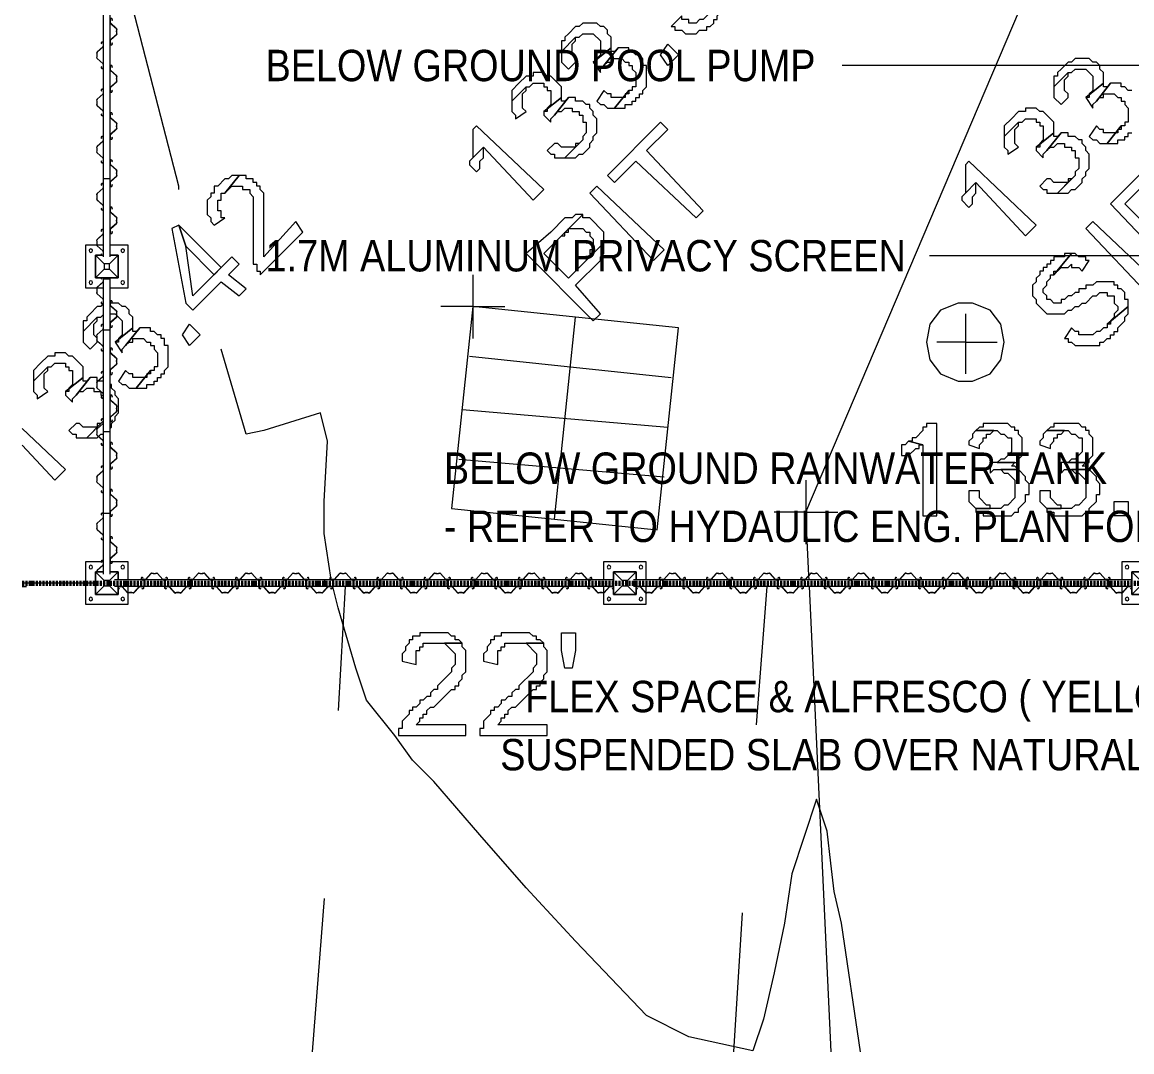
# Model space of a CAD drawing. Header units: millimetres. Extents: x -3370 to 37592, y -25802 to 13127.
# Drawn here: x -3370 to 1933, y -12431 to -7512 of the extents above; entities that cross this region are included whole.
import ezdxf

# ---------------------------------------------------------------- set-up
doc = ezdxf.new("R2010")
doc.units = ezdxf.units.MM
doc.linetypes.add('Boundary', pattern=[16, 10, -3, 0, -3])
for name, color, linetype, lineweight in [('2 Hoop survey', 8, 'Continuous', 9), ('A-FLOR-HRAL', 11, 'Continuous', 9), ('C-PROP-LINE', 91, 'Boundary', 70), ('G-ANNO-TEXT', 231, 'Continuous', 9), ('默认', 18, 'Continuous', 9)]:
    doc.layers.add(name, color=color, linetype=linetype, lineweight=lineweight)
doc.styles.add('Avenir', font='', dxfattribs={"width": 0.9, "height": 150})
doc.styles.get('Avenir').set_extended_font_data('Avenir')

# ---------------------------------------------------------------- blocks, each defined once
blk = doc.blocks.new('2 Hoop survey-1260670-Lower Ground Floor')
at = {"layer": '默认', "color": 9}
for p, q in [((47213.7, 1470.4), (47213.7, 1165.6)), ((47213.7, 1318), (47061.3, 1318)), ((47213.7, 1318), (47366.1, 1318)), ((49567.3, 1284.2), (49567.3, 996.3)), ((47603.1, 302.1), (47704.7, 1267.2)), ((45418.9, 1153.8), (45418.9, 1165.6)), ((49567.3, 1148.7), (49431.8, 1148.7)), ((49567.3, 1148.7), (49719.7, 1148.7)), ((47196.8, 1081), (48161.9, 979.4)), ((45448.2, 962.4), (45422.1, 962.4)), ((47162.9, 827), (48145, 742.3)), ((47146, 589.9), (48128, 505.3)), ((48805.3, 488.3), (48805.3, 183.6)), ((48805.3, 335.9), (48652.9, 335.9)), ((48805.3, 335.9), (48957.7, 335.9)), ((48820.4, 13.2), (48819.5, 33)), ((45410.1, -2.7), (45059.8, -2.7)), ((45059.8, -19.6), (45080.2, -19.6)), ((46603.2, -18.6), (46570.3, -612.3)), ((48617.9, -18.6), (48568.3, -680)), ((48925.6, -2242), (48821.9, -18.6)), ((46502.5, -1509.7), (46446.2, -2242)), ((48500.6, -1577.4), (48459.7, -2242))]:
    blk.add_line(p, q, dxfattribs=at)
at = {"layer": '默认', "color": 9, "flags": 128}
for points in [[(45808.3, 1876.8), (45808.3, 1893.7), (45537.4, 2943.5), (45508.1, 3064.6)], [(48819.4, 34.1), (48805.3, 335.9), (49894.5, 2897.3)], [(50363.1, 2350.9), (50346.2, 2350.9), (50329.3, 2367.8), (50312.3, 2367.8), (50312.3, 2384.8), (50261.5, 2384.8), (50193.8, 2300.1), (50210.7, 2317), (50227.7, 2317), (50227.7, 2334), (50278.5, 2334), (50295.4, 2317), (50312.3, 2317), (50312.3, 2300.1), (50329.3, 2300.1), (50329.3, 2283.2), (50346.2, 2266.2), (50346.2, 2198.5), (50329.3, 2198.5), (50329.3, 2181.6), (50312.3, 2181.6), (50244.6, 2096.9), (50295.4, 2096.9), (50295.4, 2113.9), (50329.3, 2113.9), (50329.3, 2130.8), (50346.2, 2130.8), (50346.2, 2147.7), (50363.1, 2147.7)], [(45448.2, 1330.4), (45435.8, 1318), (45418.9, 1318), (45385, 1284.2)], [(45510.9, 1276.8), (45537.4, 1250.3), (45537.4, 1182.6), (45520.5, 1165.6), (45520.5, 1148.7), (45503.5, 1148.7), (45588.2, 1216.4), (45588.2, 1267.2), (45571.3, 1284.2), (45571.3, 1301.1), (45554.3, 1318), (45537.4, 1318), (45520.5, 1335), (45480.8, 1335)], [(45385, 1284.2), (45368.1, 1267.2), (45368.1, 1250.3), (45351.1, 1250.3), (45351.1, 1199.5), (45418.9, 1267.2), (45435.8, 1267.2), (45448.2, 1279.6)], [(45479.9, 1284.2), (45503.5, 1284.2), (45510, 1277.7)], [(45417.7, 1166.7), (45401.9, 1182.6), (45401.9, 1233.4), (45418.9, 1250.3), (45418.9, 1267.2), (45351.1, 1199.5)], [(45351.1, 1199.5), (45351.1, 1148.7), (45385, 1114.8), (45418.9, 1148.7), (45418.9, 1152.5)], [(46536.4, 14.2), (46502.5, 234.4), (46502.5, 386.7), (46519.5, 674.6), (46485.6, 810.1), (46214.7, 725.4), (46130, 708.5), (46011.5, 1114.8)], [(45385, 979.4), (45317.3, 894.7), (45334.2, 911.7), (45351.1, 911.7), (45368.1, 928.6), (45401.9, 928.6), (45401.9, 911.7), (45435.8, 911.7), (45435.8, 894.7), (45447.3, 894.7)], [(45421, 962.4), (45418.9, 962.4), (45418.9, 979.4), (45385, 979.4)], [(45479.9, 735.7), (45486.6, 742.3), (45486.6, 759.3), (45503.5, 776.2), (45503.5, 793.1), (45520.5, 810.1), (45520.5, 877.8), (45503.5, 894.7), (45503.5, 911.7), (45486.6, 928.6), (45486.6, 945.5), (45479.9, 945.5)], [(45447.3, 770.8), (45368.1, 691.5), (45418.9, 691.5), (45424.5, 697.2)], [(45059.8, 655.4), (45215.7, 488.3), (45266.5, 539.1), (45059.8, 734.9)], [(45424.9, 697.6), (45435.8, 708.5), (45448.2, 708.5)], [(49066.7, -2242), (48974.7, -1628.2), (48940.8, -1475.8), (48923.9, -1340.4), (48906.9, -1188), (48856.1, -1035.6), (48737.6, -1391.2), (48703.7, -1628.2), (48652.9, -1865.3), (48602.2, -2085.4), (48551.4, -2237.8), (48246.6, -2170), (48043.4, -2068.5), (47704.7, -1712.9), (47467.7, -1458.9), (47247.6, -1204.9), (47027.4, -950.9), (46925.8, -849.3), (46841.2, -730.8), (46705.7, -561.5), (46654.9, -409.1), (46570.3, -121.2), (46544.6, -18.6)]]:
    blk.add_lwpolyline(points, dxfattribs=at)
for points in [[(48212.7, 2706.5), (48161.9, 2655.7), (48178.8, 2655.7), (48178.8, 2638.8), (48212.7, 2638.8), (48229.6, 2621.8), (48280.4, 2621.8), (48297.4, 2638.8), (48331.2, 2638.8), (48331.2, 2655.7), (48348.2, 2655.7), (48365.1, 2672.6), (48365.1, 2689.6), (48382, 2689.6), (48382, 2706.5), (48399, 2723.4), (48399, 2774.2), (48314.3, 2689.6), (48297.4, 2689.6), (48280.4, 2672.6), (48246.6, 2672.6), (48246.6, 2689.6), (48212.7, 2689.6)], [(47670.9, 2621.8), (47653.9, 2604.9), (47653.9, 2588), (47637, 2588), (47637, 2537.2), (47704.7, 2604.9), (47721.7, 2604.9), (47738.6, 2621.8), (47789.4, 2621.8), (47823.3, 2588), (47823.3, 2520.2), (47806.3, 2503.3), (47806.3, 2486.4), (47789.4, 2486.4), (47874.1, 2554.1), (47874.1, 2604.9), (47857.1, 2621.8), (47857.1, 2638.8), (47840.2, 2655.7), (47823.3, 2655.7), (47806.3, 2672.6), (47738.6, 2672.6), (47721.7, 2655.7), (47704.7, 2655.7)], [(47637, 2537.2), (47637, 2486.4), (47670.9, 2452.5), (47704.7, 2486.4), (47704.7, 2503.3), (47687.8, 2520.2), (47687.8, 2571), (47704.7, 2588), (47704.7, 2604.9)], [(47789.4, 2486.4), (47823.3, 2435.6), (47823.3, 2452.5), (47840.2, 2469.4), (47907.9, 2554.1), (47891, 2537.2), (47874.1, 2537.2), (47874.1, 2554.1)], [(47907.9, 2554.1), (47840.2, 2469.4), (47857.1, 2486.4), (47874.1, 2486.4), (47874.1, 2503.3), (47924.9, 2503.3), (47941.8, 2486.4), (47958.7, 2486.4), (47958.7, 2469.4), (47975.7, 2469.4), (47975.7, 2452.5), (47992.6, 2435.6), (47992.6, 2367.8), (47975.7, 2367.8), (47975.7, 2350.9), (47958.7, 2350.9), (47891, 2266.2), (47941.8, 2266.2), (47941.8, 2283.2), (47975.7, 2283.2), (47975.7, 2300.1), (47992.6, 2300.1), (47992.6, 2317), (48009.5, 2317), (48009.5, 2334), (48026.4, 2334), (48026.4, 2350.9), (48043.4, 2367.8), (48043.4, 2469.4), (48026.4, 2469.4), (48026.4, 2503.3), (48009.5, 2503.3), (48009.5, 2520.2), (47992.6, 2520.2), (47975.7, 2537.2), (47958.7, 2537.2), (47958.7, 2554.1)], [(48145, 2469.4), (48111.1, 2520.2), (48145, 2571), (48195.8, 2520.2)], [(50024.5, 2452.5), (50007.5, 2435.6), (50007.5, 2418.6), (49990.6, 2418.6), (49990.6, 2367.8), (50058.3, 2435.6), (50075.3, 2435.6), (50092.2, 2452.5), (50143, 2452.5), (50176.9, 2418.6), (50176.9, 2350.9), (50159.9, 2334), (50159.9, 2317), (50143, 2317), (50227.7, 2384.8), (50227.7, 2435.6), (50210.7, 2452.5), (50210.7, 2469.4), (50193.8, 2486.4), (50176.9, 2486.4), (50159.9, 2503.3), (50092.2, 2503.3), (50075.3, 2486.4), (50058.3, 2486.4)], [(47433.8, 2384.8), (47400, 2350.9), (47400, 2300.1), (47467.7, 2367.8), (47484.6, 2367.8), (47501.5, 2384.8), (47552.3, 2384.8), (47552.3, 2367.8), (47569.3, 2367.8), (47569.3, 2350.9), (47586.2, 2350.9), (47586.2, 2283.2), (47569.3, 2266.2), (47569.3, 2249.3), (47552.3, 2249.3), (47637, 2317), (47637, 2367.8), (47586.2, 2418.6), (47569.3, 2418.6), (47552.3, 2435.6), (47501.5, 2435.6), (47501.5, 2418.6), (47467.7, 2418.6)], [(49990.6, 2367.8), (49990.6, 2317), (50024.5, 2283.2), (50058.3, 2317), (50058.3, 2334), (50041.4, 2350.9), (50041.4, 2401.7), (50058.3, 2418.6), (50058.3, 2435.6)], [(47400, 2300.1), (47400, 2249.3), (47416.9, 2232.4), (47416.9, 2215.4), (47467.7, 2249.3), (47450.7, 2266.2), (47450.7, 2334), (47467.7, 2350.9), (47467.7, 2367.8)], [(47840.2, 2350.9), (47806.3, 2300.1), (47823.3, 2283.2), (47840.2, 2283.2), (47857.1, 2266.2), (47891, 2266.2), (47958.7, 2350.9), (47958.7, 2334), (47941.8, 2334), (47941.8, 2317), (47874.1, 2317), (47874.1, 2334), (47857.1, 2334)], [(50143, 2317), (50176.9, 2266.2), (50176.9, 2283.2), (50193.8, 2300.1), (50261.5, 2384.8), (50244.6, 2367.8), (50227.7, 2367.8), (50227.7, 2384.8)], [(47552.3, 2232.4), (47586.2, 2198.5), (47586.2, 2215.4), (47603.1, 2232.4), (47670.9, 2317), (47653.9, 2300.1), (47637, 2300.1), (47637, 2317), (47552.3, 2249.3)], [(47670.9, 2317), (47603.1, 2232.4), (47620.1, 2249.3), (47637, 2249.3), (47653.9, 2266.2), (47687.8, 2266.2), (47687.8, 2249.3), (47721.7, 2249.3), (47721.7, 2232.4), (47738.6, 2232.4), (47738.6, 2198.5), (47755.5, 2198.5), (47755.5, 2147.7), (47738.6, 2130.8), (47738.6, 2113.9), (47653.9, 2029.2), (47704.7, 2029.2), (47721.7, 2046.1), (47738.6, 2046.1), (47772.5, 2080), (47772.5, 2096.9), (47789.4, 2113.9), (47789.4, 2130.8), (47806.3, 2147.7), (47806.3, 2215.4), (47789.4, 2232.4), (47789.4, 2249.3), (47772.5, 2266.2), (47772.5, 2283.2), (47755.5, 2283.2), (47738.6, 2300.1), (47704.7, 2300.1), (47704.7, 2317)], [(49787.4, 2215.4), (49753.6, 2181.6), (49753.6, 2130.8), (49821.3, 2198.5), (49838.2, 2198.5), (49855.1, 2215.4), (49905.9, 2215.4), (49905.9, 2198.5), (49922.9, 2198.5), (49922.9, 2181.6), (49939.8, 2181.6), (49939.8, 2113.9), (49922.9, 2096.9), (49922.9, 2080), (49905.9, 2080), (49990.6, 2147.7), (49990.6, 2198.5), (49939.8, 2249.3), (49922.9, 2249.3), (49905.9, 2266.2), (49855.1, 2266.2), (49855.1, 2249.3), (49821.3, 2249.3)], [(47230.6, 2181.6), (47213.7, 2164.6), (47213.7, 2029.2), (47264.5, 2080), (47501.5, 1826), (47552.3, 1876.8)], [(48111.1, 2198.5), (47857.1, 1944.5), (47891, 1910.7), (47992.6, 2012.3), (48280.4, 1741.3), (48314.3, 1775.2), (48043.4, 2063.1), (48145, 2164.6)], [(49753.6, 2130.8), (49753.6, 2080), (49770.5, 2063.1), (49770.5, 2046.1), (49821.3, 2080), (49804.4, 2096.9), (49804.4, 2164.6), (49821.3, 2181.6), (49821.3, 2198.5)], [(50193.8, 2181.6), (50159.9, 2130.8), (50176.9, 2113.9), (50193.8, 2113.9), (50210.7, 2096.9), (50244.6, 2096.9), (50312.3, 2181.6), (50312.3, 2164.6), (50295.4, 2164.6), (50295.4, 2147.7), (50227.7, 2147.7), (50227.7, 2164.6), (50210.7, 2164.6)], [(49905.9, 2063.1), (49939.8, 2029.2), (49939.8, 2046.1), (49956.7, 2063.1), (50024.5, 2147.7), (50007.5, 2130.8), (49990.6, 2130.8), (49990.6, 2147.7), (49905.9, 2080)], [(50024.5, 2147.7), (49956.7, 2063.1), (49973.7, 2080), (49990.6, 2080), (50007.5, 2096.9), (50041.4, 2096.9), (50041.4, 2080), (50075.3, 2080), (50075.3, 2063.1), (50092.2, 2063.1), (50092.2, 2029.2), (50109.1, 2029.2), (50109.1, 1978.4), (50092.2, 1961.5), (50092.2, 1944.5), (50007.5, 1859.9), (50058.3, 1859.9), (50075.3, 1876.8), (50092.2, 1876.8), (50126.1, 1910.7), (50126.1, 1927.6), (50143, 1944.5), (50143, 1961.5), (50159.9, 1978.4), (50159.9, 2046.1), (50143, 2063.1), (50143, 2080), (50126.1, 2096.9), (50126.1, 2113.9), (50109.1, 2113.9), (50092.2, 2130.8), (50058.3, 2130.8), (50058.3, 2147.7)], [(47213.7, 2029.2), (47196.8, 2012.3), (47196.8, 1995.3), (47230.6, 1961.5), (47247.6, 1978.4), (47247.6, 2012.3), (47264.5, 2029.2), (47264.5, 2080)], [(47603.1, 2096.9), (47569.3, 2063.1), (47586.2, 2046.1), (47603.1, 2046.1), (47603.1, 2029.2), (47653.9, 2029.2), (47721.7, 2096.9), (47704.7, 2096.9), (47704.7, 2080), (47637, 2080), (47620.1, 2096.9)], [(49584.2, 2012.3), (49567.3, 1995.3), (49567.3, 1859.9), (49618.1, 1910.7), (49855.1, 1656.7), (49905.9, 1707.5)], [(50380.1, 1927.6), (50261.5, 1809.1), (50566.3, 1487.4), (50600.2, 1521.2), (50481.6, 1656.7), (50600.2, 1775.2), (50600.2, 1792.1), (50617.1, 1792.1), (50617.1, 1859.9), (50447.8, 1690.5), (50329.3, 1809.1), (50515.5, 1995.3), (50481.6, 1995.3), (50464.7, 1978.4), (50430.9, 1978.4)], [(45994.6, 1893.7), (45977.6, 1893.7), (45977.6, 1859.9), (45960.7, 1859.9), (45960.7, 1842.9), (45943.8, 1826), (45943.8, 1758.3), (45960.7, 1741.3), (45960.7, 1724.4), (45977.6, 1707.5), (46028.4, 1741.3), (46011.5, 1741.3), (46011.5, 1775.2), (45994.6, 1775.2), (45994.6, 1826), (46011.5, 1826), (46011.5, 1859.9), (46028.4, 1859.9), (46096.2, 1944.5), (46062.3, 1944.5), (46045.4, 1927.6), (46028.4, 1927.6)], [(46096.2, 1944.5), (46028.4, 1859.9), (46062.3, 1893.7), (46113.1, 1893.7), (46113.1, 1876.8), (46147, 1876.8), (46147, 1859.9), (46163.9, 1842.9), (46163.9, 1521.2), (46180.8, 1521.2), (46180.8, 1487.4), (46197.8, 1487.4), (46197.8, 1470.4), (46400.9, 1673.6), (46367.1, 1724.4), (46214.7, 1555.1), (46214.7, 1859.9), (46197.8, 1876.8), (46197.8, 1893.7), (46180.8, 1893.7), (46180.8, 1910.7), (46163.9, 1910.7), (46163.9, 1927.6), (46130, 1927.6), (46130, 1944.5)], [(49567.3, 1859.9), (49550.4, 1842.9), (49550.4, 1826), (49584.2, 1792.1), (49601.2, 1809.1), (49601.2, 1842.9), (49618.1, 1859.9), (49618.1, 1910.7)], [(49956.7, 1927.6), (49922.9, 1893.7), (49939.8, 1876.8), (49956.7, 1876.8), (49956.7, 1859.9), (50007.5, 1859.9), (50075.3, 1927.6), (50058.3, 1927.6), (50058.3, 1910.7), (49990.6, 1910.7), (49973.7, 1927.6)], [(48077.2, 1538.1), (47772.5, 1859.9), (47806.3, 1893.7), (48128, 1588.9)], [(47586.2, 1673.6), (47467.7, 1572), (47789.4, 1250.3), (47823.3, 1284.2), (47704.7, 1419.6), (47823.3, 1538.1), (47823.3, 1555.1), (47840.2, 1572), (47840.2, 1622.8), (47670.9, 1453.5), (47552.3, 1572), (47738.6, 1758.3), (47704.7, 1758.3), (47687.8, 1741.3), (47653.9, 1741.3)], [(47738.6, 1758.3), (47637, 1656.7), (47653.9, 1656.7), (47653.9, 1673.6), (47670.9, 1673.6), (47670.9, 1690.5), (47738.6, 1690.5), (47755.5, 1673.6), (47772.5, 1673.6), (47772.5, 1656.7), (47789.4, 1639.7), (47789.4, 1588.9), (47772.5, 1588.9), (47772.5, 1555.1), (47755.5, 1555.1), (47755.5, 1538.1), (47840.2, 1622.8), (47840.2, 1673.6), (47772.5, 1741.3), (47738.6, 1741.3)], [(45808.3, 1707.5), (45842.2, 1605.9), (45977.6, 1470.4), (46011.5, 1504.3), (45808.3, 1707.5), (45774.4, 1690.5), (45842.2, 1335), (45876, 1301.1), (46011.5, 1436.6), (46096.2, 1368.8), (46130, 1402.7), (46045.4, 1470.4), (46096.2, 1521.2), (46062.3, 1555.1), (45876, 1368.8), (45842.2, 1605.9)], [(50447.8, 1368.8), (50143, 1690.5), (50176.9, 1724.4), (50498.6, 1419.6)], [(49956.7, 1504.3), (49939.8, 1504.3), (49939.8, 1487.4), (49922.9, 1487.4), (49922.9, 1470.4), (49905.9, 1453.5), (49905.9, 1436.6), (49889, 1419.6), (49889, 1368.8), (49905.9, 1351.9), (49905.9, 1335), (49956.7, 1284.2), (50041.4, 1284.2), (50058.3, 1301.1), (50075.3, 1301.1), (50092.2, 1318), (50109.1, 1318), (50126.1, 1335), (50143, 1335), (50176.9, 1368.8), (50193.8, 1368.8), (50210.7, 1385.8), (50244.6, 1385.8), (50244.6, 1368.8), (50278.5, 1368.8), (50278.5, 1335), (50295.4, 1318), (50295.4, 1301.1), (50278.5, 1284.2), (50278.5, 1267.2), (50261.5, 1250.3), (50261.5, 1233.4), (50244.6, 1233.4), (50346.2, 1318), (50346.2, 1351.9), (50329.3, 1351.9), (50329.3, 1385.8), (50312.3, 1402.7), (50295.4, 1402.7), (50295.4, 1419.6), (50278.5, 1419.6), (50278.5, 1436.6), (50193.8, 1436.6), (50176.9, 1419.6), (50143, 1419.6), (50143, 1402.7), (50109.1, 1402.7), (50109.1, 1385.8), (50092.2, 1385.8), (50075.3, 1368.8), (50058.3, 1368.8), (50041.4, 1351.9), (50024.5, 1351.9), (50024.5, 1335), (49990.6, 1335), (49973.7, 1351.9), (49956.7, 1351.9), (49956.7, 1368.8), (49939.8, 1385.8), (49939.8, 1402.7), (49956.7, 1419.6), (49956.7, 1436.6), (49973.7, 1453.5), (49973.7, 1470.4), (49990.6, 1470.4), (50075.3, 1572), (50041.4, 1572), (50041.4, 1555.1), (49990.6, 1555.1), (49990.6, 1538.1), (49973.7, 1538.1), (49973.7, 1521.2), (49956.7, 1521.2)], [(50075.3, 1572), (49990.6, 1470.4), (49990.6, 1487.4), (50007.5, 1487.4), (50024.5, 1504.3), (50058.3, 1504.3), (50075.3, 1521.2), (50075.3, 1504.3), (50109.1, 1504.3), (50126.1, 1487.4), (50159.9, 1538.1), (50143, 1538.1), (50143, 1555.1), (50109.1, 1555.1), (50092.2, 1572)], [(49736.6, 1064), (49753.6, 1148.7), (49736.6, 1233.4), (49685.8, 1301.1), (49601.2, 1335), (49533.4, 1335), (49448.8, 1301.1), (49398, 1233.4), (49381, 1148.7), (49398, 1064), (49448.8, 996.3), (49533.4, 962.4), (49601.2, 962.4), (49685.8, 996.3)], [(48195.8, 1216.4), (47213.7, 1318), (47112.1, 352.9), (48094.2, 251.3)], [(50075.3, 1216.4), (50041.4, 1165.6), (50058.3, 1165.6), (50058.3, 1148.7), (50075.3, 1148.7), (50092.2, 1131.8), (50210.7, 1131.8), (50210.7, 1148.7), (50227.7, 1148.7), (50244.6, 1165.6), (50261.5, 1165.6), (50261.5, 1182.6), (50278.5, 1182.6), (50278.5, 1199.5), (50295.4, 1199.5), (50295.4, 1216.4), (50329.3, 1250.3), (50329.3, 1267.2), (50346.2, 1284.2), (50346.2, 1318), (50244.6, 1233.4), (50244.6, 1216.4), (50227.7, 1216.4), (50210.7, 1199.5), (50193.8, 1199.5), (50176.9, 1182.6), (50109.1, 1182.6), (50109.1, 1199.5), (50092.2, 1199.5)], [(45859.1, 1131.8), (45825.2, 1182.6), (45859.1, 1233.4), (45909.9, 1182.6)], [(45503.5, 1148.7), (45537.4, 1097.9), (45537.4, 1114.8), (45554.3, 1131.8), (45622, 1216.4), (45605.1, 1199.5), (45588.2, 1199.5), (45588.2, 1216.4)], [(45622, 1216.4), (45554.3, 1131.8), (45571.3, 1148.7), (45588.2, 1148.7), (45588.2, 1165.6), (45639, 1165.6), (45655.9, 1148.7), (45672.8, 1148.7), (45672.8, 1131.8), (45689.8, 1131.8), (45689.8, 1114.8), (45706.7, 1097.9), (45706.7, 1030.2), (45689.8, 1030.2), (45689.8, 1013.2), (45672.8, 1013.2), (45605.1, 928.6), (45655.9, 928.6), (45655.9, 945.5), (45689.8, 945.5), (45689.8, 962.4), (45706.7, 962.4), (45706.7, 979.4), (45723.6, 979.4), (45723.6, 996.3), (45740.6, 996.3), (45740.6, 1013.2), (45757.5, 1030.2), (45757.5, 1131.8), (45740.6, 1131.8), (45740.6, 1165.6), (45723.6, 1165.6), (45723.6, 1182.6), (45706.7, 1182.6), (45689.8, 1199.5), (45672.8, 1199.5), (45672.8, 1216.4)], [(45147.9, 1047.1), (45114.1, 1013.2), (45114.1, 962.4), (45181.8, 1030.2), (45198.7, 1030.2), (45215.7, 1047.1), (45266.5, 1047.1), (45266.5, 1030.2), (45283.4, 1030.2), (45283.4, 1013.2), (45300.3, 1013.2), (45300.3, 945.5), (45283.4, 928.6), (45283.4, 911.7), (45266.5, 911.7), (45351.1, 979.4), (45351.1, 1030.2), (45300.3, 1081), (45283.4, 1081), (45266.5, 1097.9), (45215.7, 1097.9), (45215.7, 1081), (45181.8, 1081)], [(45114.1, 962.4), (45114.1, 911.7), (45131, 894.7), (45131, 877.8), (45181.8, 911.7), (45164.9, 928.6), (45164.9, 996.3), (45181.8, 1013.2), (45181.8, 1030.2)], [(45554.3, 1013.2), (45520.5, 962.4), (45537.4, 945.5), (45554.3, 945.5), (45571.3, 928.6), (45605.1, 928.6), (45672.8, 1013.2), (45672.8, 996.3), (45655.9, 996.3), (45655.9, 979.4), (45588.2, 979.4), (45588.2, 996.3), (45571.3, 996.3)], [(45266.5, 894.7), (45300.3, 860.9), (45300.3, 877.8), (45317.3, 894.7), (45385, 979.4), (45368.1, 962.4), (45351.1, 962.4), (45351.1, 979.4), (45266.5, 911.7)], [(45317.3, 759.3), (45283.4, 725.4), (45300.3, 708.5), (45317.3, 708.5), (45317.3, 691.5), (45368.1, 691.5), (45435.8, 759.3), (45418.9, 759.3), (45418.9, 742.3), (45351.1, 742.3), (45334.2, 759.3)], [(49431.8, 759.3), (49381, 759.3), (49381, 742.3), (49364.1, 742.3), (49364.1, 725.4), (49330.2, 691.5), (49313.3, 691.5), (49313.3, 674.6), (49296.4, 674.6), (49364.1, 657.7), (49364.1, 319), (49431.8, 319)], [(49719.7, 759.3), (49652, 759.3), (49652, 742.3), (49635, 742.3), (49618.1, 725.4), (49719.7, 725.4), (49736.6, 708.5), (49753.6, 708.5), (49770.5, 691.5), (49787.4, 691.5), (49787.4, 623.8), (49753.6, 589.9), (49736.6, 589.9), (49719.7, 573), (49821.3, 573), (49821.3, 589.9), (49838.2, 606.9), (49838.2, 691.5), (49821.3, 708.5), (49821.3, 725.4), (49804.4, 725.4), (49804.4, 742.3), (49787.4, 742.3), (49770.5, 759.3)], [(50058.3, 759.3), (49990.6, 759.3), (49990.6, 742.3), (49973.7, 742.3), (49956.7, 725.4), (50058.3, 725.4), (50075.3, 708.5), (50092.2, 708.5), (50109.1, 691.5), (50126.1, 691.5), (50126.1, 623.8), (50092.2, 589.9), (50075.3, 589.9), (50058.3, 573), (50159.9, 573), (50159.9, 589.9), (50176.9, 606.9), (50176.9, 691.5), (50159.9, 708.5), (50159.9, 725.4), (50143, 725.4), (50143, 742.3), (50126.1, 742.3), (50109.1, 759.3)], [(49618.1, 725.4), (49601.2, 708.5), (49601.2, 691.5), (49584.2, 674.6), (49584.2, 657.7), (49635, 640.7), (49635, 657.7), (49652, 674.6), (49652, 691.5), (49668.9, 691.5), (49668.9, 708.5), (49685.8, 708.5), (49702.8, 725.4)], [(49956.7, 725.4), (49939.8, 708.5), (49939.8, 691.5), (49922.9, 674.6), (49922.9, 657.7), (49973.7, 640.7), (49973.7, 657.7), (49990.6, 674.6), (49990.6, 691.5), (50007.5, 691.5), (50007.5, 708.5), (50024.5, 708.5), (50041.4, 725.4)], [(49296.4, 674.6), (49279.4, 657.7), (49262.5, 657.7), (49262.5, 606.9), (49296.4, 606.9), (49330.2, 640.7), (49347.2, 640.7), (49347.2, 657.7), (49364.1, 657.7)], [(49821.3, 539.1), (49736.6, 539.1), (49753.6, 522.2), (49770.5, 522.2), (49804.4, 488.3), (49804.4, 403.7), (49770.5, 369.8), (49753.6, 369.8), (49736.6, 352.9), (49618.1, 352.9), (49618.1, 335.9), (49652, 335.9), (49652, 319), (49787.4, 319), (49804.4, 335.9), (49821.3, 335.9), (49821.3, 352.9), (49855.1, 386.7), (49855.1, 420.6), (49872.1, 420.6), (49872.1, 471.4), (49855.1, 488.3), (49855.1, 505.3)], [(49685.8, 573), (49685.8, 522.2), (49702.8, 539.1), (49821.3, 539.1), (49804.4, 556.1), (49787.4, 556.1), (49804.4, 573)], [(50159.9, 539.1), (50075.3, 539.1), (50092.2, 522.2), (50109.1, 522.2), (50143, 488.3), (50143, 403.7), (50109.1, 369.8), (50092.2, 369.8), (50075.3, 352.9), (49956.7, 352.9), (49956.7, 335.9), (49990.6, 335.9), (49990.6, 319), (50126.1, 319), (50143, 335.9), (50159.9, 335.9), (50159.9, 352.9), (50193.8, 386.7), (50193.8, 420.6), (50210.7, 420.6), (50210.7, 471.4), (50193.8, 488.3), (50193.8, 505.3)], [(50024.5, 573), (50024.5, 522.2), (50041.4, 539.1), (50159.9, 539.1), (50143, 556.1), (50126.1, 556.1), (50143, 573)], [(49635, 437.5), (49584.2, 437.5), (49584.2, 386.7), (49618.1, 352.9), (49685.8, 352.9), (49685.8, 369.8), (49668.9, 369.8), (49635, 403.7)], [(49973.7, 437.5), (49922.9, 437.5), (49922.9, 386.7), (49956.7, 352.9), (50024.5, 352.9), (50024.5, 369.8), (50007.5, 369.8), (49973.7, 403.7)], [(50278.5, 319), (50278.5, 386.7), (50346.2, 386.7), (50346.2, 319)], [(47027.4, -239.8), (46959.7, -239.8), (46959.7, -256.7), (46925.8, -256.7), (46925.8, -273.6), (46908.9, -273.6), (46908.9, -290.6), (46892, -307.5), (46892, -324.4), (46875, -341.3), (46875, -375.2), (46942.8, -392.1), (46942.8, -324.4), (46959.7, -324.4), (46959.7, -307.5), (46976.6, -307.5), (46976.6, -290.6), (47162.9, -290.6), (47146, -273.6), (47129, -273.6), (47129, -256.7), (47112.1, -256.7), (47095.2, -239.8)], [(47416.9, -239.8), (47349.2, -239.8), (47349.2, -256.7), (47315.3, -256.7), (47315.3, -273.6), (47298.4, -273.6), (47298.4, -290.6), (47281.4, -307.5), (47281.4, -324.4), (47264.5, -341.3), (47264.5, -375.2), (47332.2, -392.1), (47332.2, -324.4), (47349.2, -324.4), (47349.2, -307.5), (47366.1, -307.5), (47366.1, -290.6), (47552.3, -290.6), (47535.4, -273.6), (47518.5, -273.6), (47518.5, -256.7), (47501.5, -256.7), (47484.6, -239.8)], [(47653.9, -409.1), (47637, -324.4), (47637, -239.8), (47704.7, -239.8), (47704.7, -324.4), (47687.8, -409.1)], [(47162.9, -290.6), (47078.2, -290.6), (47129, -341.3), (47129, -392.1), (47112.1, -409.1), (47112.1, -426), (47044.4, -493.7), (47044.4, -510.7), (47027.4, -510.7), (47010.5, -527.6), (47010.5, -544.5), (46993.6, -544.5), (46976.6, -561.5), (46959.7, -561.5), (46959.7, -578.4), (46942.8, -595.3), (46925.8, -595.3), (46925.8, -612.3), (46908.9, -612.3), (46908.9, -629.2), (46875, -663.1), (46875, -696.9), (46858.1, -696.9), (46858.1, -730.8), (47179.8, -730.8), (47179.8, -680), (46942.8, -680), (46959.7, -663.1), (46959.7, -646.1), (46976.6, -646.1), (46976.6, -629.2), (46993.6, -629.2), (46993.6, -612.3), (47010.5, -595.3), (47027.4, -595.3), (47112.1, -510.7), (47129, -510.7), (47129, -493.7), (47146, -493.7), (47146, -476.8), (47162.9, -459.9), (47162.9, -442.9), (47179.8, -426), (47179.8, -324.4), (47162.9, -307.5)], [(47552.3, -290.6), (47467.7, -290.6), (47518.5, -341.3), (47518.5, -392.1), (47501.5, -409.1), (47501.5, -426), (47433.8, -493.7), (47433.8, -510.7), (47416.9, -510.7), (47400, -527.6), (47400, -544.5), (47383, -544.5), (47366.1, -561.5), (47349.2, -561.5), (47349.2, -578.4), (47332.2, -595.3), (47315.3, -595.3), (47315.3, -612.3), (47298.4, -612.3), (47298.4, -629.2), (47264.5, -663.1), (47264.5, -696.9), (47247.6, -696.9), (47247.6, -730.8), (47569.3, -730.8), (47569.3, -680), (47332.2, -680), (47349.2, -663.1), (47349.2, -646.1), (47366.1, -646.1), (47366.1, -629.2), (47383, -629.2), (47383, -612.3), (47400, -595.3), (47416.9, -595.3), (47501.5, -510.7), (47518.5, -510.7), (47518.5, -493.7), (47535.4, -493.7), (47535.4, -476.8), (47552.3, -459.9), (47552.3, -442.9), (47569.3, -426), (47569.3, -324.4), (47552.3, -307.5)]]:
    blk.add_lwpolyline(points, close=True, dxfattribs=at)
blk = doc.blocks.new('栏杆扶手 - Surface-Mounted Corner-1798710-Lower Ground Floor')
at = {"layer": 'A-FLOR-HRAL'}
for p, q in [((-16.646, 101.6), (-101.6, 101.6)), ((-101.6, 101.6), (-101.6, -101.6)), ((-53.975, 53.975), (-15.875, 53.975)), ((-53.975, 53.975), (-12.7, 12.7)), ((-53.975, -53.975), (-53.975, 53.975)), ((-15.875, 53.975), (-53.975, 53.975)), ((-53.975, 53.975), (-53.975, -53.975)), ((12.7, 12.7), (53.975, 53.975)), ((15.875, 53.975), (53.975, 53.975)), ((53.975, 53.975), (15.875, 53.975)), ((101.6, 101.6), (16.629, 101.6)), ((53.975, 53.975), (53.975, 15.875)), ((53.975, 15.875), (53.975, 53.975)), ((101.6, 15.875), (101.6, 101.6)), ((12.7, 12.7), (-12.7, 12.7)), ((-12.7, 12.7), (-12.7, -12.7)), ((12.7, -12.7), (12.7, 12.7)), ((-53.975, -53.975), (-12.7, -12.7)), ((-12.7, -12.7), (12.7, -12.7)), ((53.975, -53.975), (12.7, -12.7)), ((53.975, -15.875), (53.975, -53.975)), ((53.975, -53.975), (53.975, -15.875)), ((101.6, -101.6), (101.6, -15.875)), ((-101.6, -101.6), (101.6, -101.6)), ((53.975, -53.975), (-53.975, -53.975)), ((-53.975, -53.975), (53.975, -53.975))]:
    blk.add_line(p, q, dxfattribs=at)
for centre, start, end in [((-76.2, 76.2), 0, 180), ((-76.2, 76.2), 180, 0), ((76.2, 76.2), 0, 180), ((76.2, 76.2), 180, 0), ((-76.2, -76.2), 0, 180), ((-76.2, -76.2), 180, 0), ((76.2, -76.2), 0, 180), ((76.2, -76.2), 180, 0)]:
    blk.add_arc(centre, 8.731, start, end, dxfattribs=at)
blk = doc.blocks.new('栏杆扶手 - Left Side-1798714-Lower Ground Floor')
at = {"layer": 'A-FLOR-HRAL'}
for p, q in [((-15.9, 57.8), (-15.9, 43.2)), ((-15.1, 43.2), (-15.1, 57.8)), ((-6.8, 54.4), (-6.2, 53.8)), ((-14.8, 40.8), (13.9, 15.1)), ((14.4, 15.7), (-14.3, 41.4)), ((-15.9, -43.2), (-15.9, -57.8)), ((-15.1, -57.8), (-15.1, -43.2)), ((13.9, -15.1), (-14.8, -40.8)), ((-14.3, -41.4), (14.4, -15.7)), ((-6.2, -53.8), (-6.8, -54.4))]:
    blk.add_line(p, q, dxfattribs=at)
for centre, radius, start, end in [((-10.2, 57.8), 5.65, 314.7405, 180), ((-10.2, 57.8), 4.86, 314.6981, 180), ((-12.7, 43.2), 3.17, 180, 228.1542), ((-12.7, 43.2), 2.38, 180, 228.1529), ((64.6, 0), 51, 166.5129, 193.4871), ((11.9, 12.6), 3.18, 346.5129, 50.7843), ((11.9, 12.6), 3.97, 346.5129, 50.7843), ((64.6, 0), 50.2, 166.5129, 193.4871), ((-12.7, -43.2), 3.17, 131.8458, 180), ((-12.7, -43.2), 2.38, 131.8471, 180), ((11.9, -12.6), 3.17, 309.2157, 13.4871), ((11.9, -12.6), 3.97, 309.2157, 13.4871), ((-10.2, -57.8), 5.65, 180, 45.2595), ((-10.2, -57.8), 4.86, 180, 45.3019)]:
    blk.add_arc(centre, radius, start, end, dxfattribs=at)
blk = doc.blocks.new('栏杆扶手 - Right Side-V1-Lower Ground Floor')
at = {"layer": 'A-FLOR-HRAL'}
for p, q in [((6.2, 53.8), (6.8, 54.4)), ((15.1, 57.8), (15.1, 43.2)), ((15.9, 43.2), (15.9, 57.8)), ((14.3, 41.4), (-14.4, 15.7)), ((-13.9, 15.1), (14.8, 40.8)), ((-14.4, -15.7), (14.3, -41.4)), ((14.8, -40.8), (-13.9, -15.1)), ((15.1, -43.2), (15.1, -57.8)), ((15.9, -57.8), (15.9, -43.2)), ((6.8, -54.4), (6.2, -53.8))]:
    blk.add_line(p, q, dxfattribs=at)
for centre, radius, start, end in [((10.2, 57.8), 5.65, 360, 225.2595), ((10.2, 57.8), 4.86, 0, 225.3019), ((-11.9, 12.6), 3.97, 129.2157, 193.4871), ((-64.6, 0), 50.2, 346.5129, 13.4871), ((-11.9, 12.6), 3.17, 129.2157, 193.4871), ((-64.6, 0), 51, 346.5129, 13.4871), ((12.7, 43.2), 2.38, 311.8471, 0), ((12.7, 43.2), 3.17, 311.8458, 0), ((-11.9, -12.6), 3.97, 166.5129, 230.7843), ((-11.9, -12.6), 3.18, 166.5129, 230.7843), ((12.7, -43.2), 2.38, 0, 48.1529), ((12.7, -43.2), 3.17, 0, 48.1542), ((10.2, -57.8), 5.65, 134.7405, 360), ((10.2, -57.8), 4.86, 134.6981, 0)]:
    blk.add_arc(centre, radius, start, end, dxfattribs=at)
blk = doc.blocks.new('栏杆扶手 - Right Side-V2-Lower Ground Floor')
at = {"layer": 'A-FLOR-HRAL'}
for p, q in [((6.2, 53.8), (6.8, 54.4)), ((15.1, 57.8), (15.1, 43.2)), ((15.9, 43.2), (15.9, 57.8)), ((14.3, 41.4), (-14.4, 15.7)), ((-13.9, 15.1), (14.8, 40.8)), ((-14.4, -15.7), (14.3, -41.4)), ((14.8, -40.8), (-13.9, -15.1)), ((15.1, -43.2), (15.1, -57.8)), ((15.9, -57.8), (15.9, -43.2)), ((6.8, -54.4), (6.2, -53.8))]:
    blk.add_line(p, q, dxfattribs=at)
for centre, radius, start, end in [((10.2, 57.8), 5.65, 360, 225.2595), ((10.2, 57.8), 4.86, 0, 225.3019), ((-11.9, 12.6), 3.97, 129.2157, 193.4871), ((-64.6, 0), 50.2, 346.5129, 13.4871), ((-11.9, 12.6), 3.17, 129.2157, 193.4871), ((-64.6, 0), 51, 346.5129, 13.4871), ((12.7, 43.2), 2.38, 311.8471, 0), ((12.7, 43.2), 3.17, 311.8458, 0), ((-11.9, -12.6), 3.97, 166.5129, 230.7843), ((-11.9, -12.6), 3.18, 166.5129, 230.7843), ((12.7, -43.2), 2.38, 0, 48.1529), ((12.7, -43.2), 3.17, 0, 48.1542), ((10.2, -57.8), 5.65, 134.7405, 205.1341), ((10.2, -57.8), 4.86, 134.6981, 205.1049), ((10.2, -57.8), 4.86, 331.8373, 0), ((10.2, -57.8), 5.65, 345.9213, 360)]:
    blk.add_arc(centre, radius, start, end, dxfattribs=at)
blk = doc.blocks.new('栏杆扶手 - Surface-Mounted Center-V7-Lower Ground Floor')
at = {"layer": 'A-FLOR-HRAL'}
for p, q in [((-15.875, 101.6), (-101.6, 101.6)), ((-101.6, 101.6), (-101.6, -101.6)), ((-53.975, 53.975), (-15.875, 53.975)), ((-53.975, 53.975), (-12.7, 12.7)), ((-53.975, -53.975), (-53.975, 53.975)), ((-15.875, 53.975), (-53.975, 53.975)), ((-53.975, 53.975), (-53.975, -53.975)), ((12.7, 12.7), (53.975, 53.975)), ((101.6, 101.6), (15.875, 101.6)), ((15.875, 53.975), (53.975, 53.975)), ((53.975, 53.975), (15.875, 53.975)), ((53.975, 53.975), (53.975, -53.975)), ((53.975, -53.975), (53.975, 53.975)), ((101.6, -101.6), (101.6, 101.6)), ((12.7, 12.7), (-12.7, 12.7)), ((-12.7, 12.7), (-12.7, -12.7)), ((12.7, -12.7), (12.7, 12.7)), ((-53.975, -53.975), (-12.7, -12.7)), ((-12.7, -12.7), (12.7, -12.7)), ((53.975, -53.975), (12.7, -12.7)), ((-101.6, -101.6), (-15.875, -101.6)), ((53.975, -53.975), (-53.975, -53.975)), ((-53.975, -53.975), (53.975, -53.975)), ((15.875, -101.6), (101.6, -101.6))]:
    blk.add_line(p, q, dxfattribs=at)
for centre, start, end in [((-76.2, 76.2), 0, 180), ((-76.2, 76.2), 180, 0), ((76.2, 76.2), 0, 180), ((76.2, 76.2), 180, 0), ((-76.2, -76.2), 0, 180), ((-76.2, -76.2), 180, 0), ((76.2, -76.2), 0, 180), ((76.2, -76.2), 180, 0)]:
    blk.add_arc(centre, 8.731, start, end, dxfattribs=at)
blk = doc.blocks.new('栏杆扶手 - Right Side-1798712-Lower Ground Floor')
at = {"layer": 'A-FLOR-HRAL'}
for p, q in [((6.2, 53.8), (6.8, 54.4)), ((15.1, 57.8), (15.1, 43.2)), ((15.9, 43.2), (15.9, 57.8)), ((14.3, 41.4), (-14.4, 15.7)), ((-13.9, 15.1), (14.8, 40.8)), ((-14.4, -15.7), (14.3, -41.4)), ((14.8, -40.8), (-13.9, -15.1)), ((15.1, -43.2), (15.1, -57.8)), ((15.9, -57.8), (15.9, -43.2)), ((6.8, -54.4), (6.2, -53.8))]:
    blk.add_line(p, q, dxfattribs=at)
for centre, radius, start, end in [((10.2, 57.8), 5.65, 154.8659, 225.2595), ((10.2, 57.8), 4.86, 154.8951, 225.3019), ((10.2, 57.8), 4.86, 0, 28.1627), ((10.2, 57.8), 5.65, 360, 14.0787), ((-11.9, 12.6), 3.97, 129.2157, 193.4871), ((-64.6, 0), 50.2, 346.5129, 13.4871), ((-11.9, 12.6), 3.17, 129.2157, 193.4871), ((-64.6, 0), 51, 346.5129, 13.4871), ((12.7, 43.2), 2.38, 311.8471, 0), ((12.7, 43.2), 3.17, 311.8458, 0), ((-11.9, -12.6), 3.97, 166.5129, 230.7843), ((-11.9, -12.6), 3.18, 166.5129, 230.7843), ((12.7, -43.2), 2.38, 0, 48.1529), ((12.7, -43.2), 3.17, 0, 48.1542), ((10.2, -57.8), 5.65, 134.7405, 360), ((10.2, -57.8), 4.86, 134.6981, 0)]:
    blk.add_arc(centre, radius, start, end, dxfattribs=at)
blk = doc.blocks.new('栏杆扶手 - Right Side-V8-Lower Ground Floor')
at = {"layer": 'A-FLOR-HRAL'}
for p, q in [((6.2, 53.8), (6.8, 54.4)), ((15.1, 57.8), (15.1, 43.2)), ((15.9, 43.2), (15.9, 57.8)), ((14.3, 41.4), (-14.4, 15.7)), ((-13.9, 15.1), (14.8, 40.8))]:
    blk.add_line(p, q, dxfattribs=at)
for centre, radius, start, end in [((10.2, 57.8), 5.65, 360, 225.2595), ((10.2, 57.8), 4.86, 0, 225.3019), ((-11.9, 12.6), 3.97, 129.2157, 193.4871), ((-64.6, 0), 50.2, 10.2187, 13.4871), ((-11.9, 12.6), 3.17, 129.2157, 193.4871), ((-64.6, 0), 51, 10.0597, 13.4871), ((12.7, 43.2), 2.38, 311.8471, 0), ((12.7, 43.2), 3.17, 311.8458, 0)]:
    blk.add_arc(centre, radius, start, end, dxfattribs=at)
blk = doc.blocks.new('栏杆扶手 - Surface-Mounted Center-1798717-Lower Ground Floor')
at = {"layer": 'A-FLOR-HRAL'}
for p, q in [((-15.875, 101.6), (-101.6, 101.6)), ((-101.6, 101.6), (-101.6, -101.6)), ((-53.975, 53.975), (53.975, 53.975)), ((-53.975, 53.975), (-12.7, 12.7)), ((-53.975, -53.975), (-53.975, 53.975)), ((53.975, 53.975), (-53.975, 53.975)), ((-53.975, 53.975), (-53.975, -53.975)), ((12.7, 12.7), (53.975, 53.975)), ((101.6, 101.6), (15.875, 101.6)), ((53.975, 53.975), (53.975, -53.975)), ((53.975, -53.975), (53.975, 53.975)), ((101.6, -101.6), (101.6, 101.6)), ((12.7, 12.7), (-12.7, 12.7)), ((-12.7, 12.7), (-12.7, -12.7)), ((12.7, -12.7), (12.7, 12.7)), ((-53.975, -53.975), (-12.7, -12.7)), ((-12.7, -12.7), (12.7, -12.7)), ((53.975, -53.975), (12.7, -12.7)), ((-101.6, -101.6), (-15.875, -101.6)), ((-15.875, -53.975), (-53.975, -53.975)), ((-53.975, -53.975), (-15.875, -53.975)), ((53.975, -53.975), (15.875, -53.975)), ((15.875, -53.975), (53.975, -53.975)), ((15.875, -101.6), (101.6, -101.6))]:
    blk.add_line(p, q, dxfattribs=at)
for centre, start, end in [((-76.2, 76.2), 0, 180), ((-76.2, 76.2), 180, 0), ((76.2, 76.2), 0, 180), ((76.2, 76.2), 180, 0), ((-76.2, -76.2), 0, 180), ((-76.2, -76.2), 180, 0), ((76.2, -76.2), 0, 180), ((76.2, -76.2), 180, 0)]:
    blk.add_arc(centre, 8.731, start, end, dxfattribs=at)
blk = doc.blocks.new('栏杆扶手 - 栏杆扶手-2236474-Lower Ground Floor')
at = {"layer": 'A-FLOR-HRAL'}
for p, q in [((-2981.8, -8258.9), (-2981.8, -7141.5)), ((-2950.1, -8258.9), (-2950.1, -7141.5)), ((-2981.8, -8258.9), (-2950.1, -8258.9)), ((-2981.8, -8632.7), (-2981.8, -8258.9)), ((-2950.1, -8632.7), (-2950.1, -8258.9)), ((-2981.8, -8738.5), (-2981.8, -8733.8)), ((-2981.8, -8738.5), (-2950.1, -8738.5)), ((-2981.8, -8981.5), (-2981.8, -8738.5)), ((-2950.1, -8738.5), (-2950.1, -8733.8)), ((-2950.1, -8981.5), (-2950.1, -8738.5)), ((-2981.8, -8981.5), (-2950.1, -8981.5)), ((-2981.8, -9468.1), (-2981.8, -8981.5)), ((-2950.1, -9468.1), (-2950.1, -8981.5)), ((-2981.8, -9468.1), (-2950.1, -9468.1)), ((-2981.8, -9858.3), (-2981.8, -9468.1)), ((-2950.1, -9858.3), (-2950.1, -9468.1)), ((-2981.8, -9858.3), (-2950.1, -9858.3)), ((-2981.8, -10148.6), (-2981.8, -9858.3)), ((-2950.1, -10148.6), (-2950.1, -9858.3)), ((-1923.3, -10175.8), (-2929.1, -10175.8)), ((-1923.3, -10207.5), (-1923.3, -10175.8)), ((-985.1, -10175.8), (-1923.3, -10175.8)), ((-985.1, -10207.5), (-985.1, -10175.8)), ((-543.6, -10175.8), (-985.1, -10175.8)), ((1135.1, -10175.8), (-449.2, -10175.8)), ((1135.1, -10207.5), (1135.1, -10175.8)), ((1932.7, -10175.8), (1135.1, -10175.8)), ((-1923.3, -10207.5), (-2929.1, -10207.5)), ((-985.1, -10207.5), (-1923.3, -10207.5)), ((-543.6, -10207.5), (-985.1, -10207.5)), ((1135.1, -10207.5), (-449.2, -10207.5)), ((1932.7, -10207.5), (1135.1, -10207.5))]:
    blk.add_line(p, q, dxfattribs=at)
for name, p in [('栏杆扶手 - Left Side-1798714-Lower Ground Floor', (-2934.2, -7557.5)), ('栏杆扶手 - Right Side-V1-Lower Ground Floor', (-2997.8, -7670.2)), ('栏杆扶手 - Left Side-1798714-Lower Ground Floor', (-2934.2, -7782.9)), ('栏杆扶手 - Right Side-V1-Lower Ground Floor', (-2997.8, -7895.6)), ('栏杆扶手 - Left Side-1798714-Lower Ground Floor', (-2934.2, -8008.3)), ('栏杆扶手 - Right Side-V1-Lower Ground Floor', (-2997.8, -8121)), ('栏杆扶手 - Left Side-1798714-Lower Ground Floor', (-2934.2, -8233.7)), ('栏杆扶手 - Right Side-V1-Lower Ground Floor', (-2997.8, -8346.4)), ('栏杆扶手 - Left Side-1798714-Lower Ground Floor', (-2934.2, -8459.1)), ('栏杆扶手 - Right Side-V2-Lower Ground Floor', (-2997.8, -8565.5)), ('栏杆扶手 - Surface-Mounted Center-V7-Lower Ground Floor', (-2966, -8679.8)), ('栏杆扶手 - Right Side-1798712-Lower Ground Floor', (-2997.8, -8794.1)), ('栏杆扶手 - Left Side-1798714-Lower Ground Floor', (-2934.2, -8906.8)), ('栏杆扶手 - Right Side-V1-Lower Ground Floor', (-2997.8, -9019.5)), ('栏杆扶手 - Left Side-1798714-Lower Ground Floor', (-2934.2, -9132.2)), ('栏杆扶手 - Right Side-V1-Lower Ground Floor', (-2997.8, -9244.9)), ('栏杆扶手 - Left Side-1798714-Lower Ground Floor', (-2934.2, -9357.6)), ('栏杆扶手 - Right Side-V1-Lower Ground Floor', (-2997.8, -9470.3)), ('栏杆扶手 - Left Side-1798714-Lower Ground Floor', (-2934.2, -9583)), ('栏杆扶手 - Right Side-V1-Lower Ground Floor', (-2997.8, -9695.7)), ('栏杆扶手 - Left Side-1798714-Lower Ground Floor', (-2934.2, -9808.4)), ('栏杆扶手 - Right Side-V1-Lower Ground Floor', (-2997.8, -9921.1)), ('栏杆扶手 - Left Side-1798714-Lower Ground Floor', (-2934.2, -10033.8)), ('栏杆扶手 - Surface-Mounted Corner-1798710-Lower Ground Floor', (-2966, -10191.6)), ('栏杆扶手 - Right Side-V8-Lower Ground Floor', (-2997.8, -10146.5))]:
    blk.add_blockref(name, p)
at = {"rotation": 89.99999999999982}
for name, p in [('栏杆扶手 - Surface-Mounted Center-1798717-Lower Ground Floor', (-489.7, -10191.6)), ('栏杆扶手 - Surface-Mounted Center-1798717-Lower Ground Floor', (1986.6, -10191.6)), ('栏杆扶手 - Left Side-1798714-Lower Ground Floor', (-2739, -10159.8)), ('栏杆扶手 - Left Side-1798714-Lower Ground Floor', (-2513.6, -10159.8)), ('栏杆扶手 - Left Side-1798714-Lower Ground Floor', (-2288.2, -10159.8)), ('栏杆扶手 - Left Side-1798714-Lower Ground Floor', (-2062.8, -10159.8)), ('栏杆扶手 - Left Side-1798714-Lower Ground Floor', (-1837.4, -10159.8)), ('栏杆扶手 - Left Side-1798714-Lower Ground Floor', (-1612, -10159.8)), ('栏杆扶手 - Left Side-1798714-Lower Ground Floor', (-1386.6, -10159.8)), ('栏杆扶手 - Left Side-1798714-Lower Ground Floor', (-1161.2, -10159.8)), ('栏杆扶手 - Left Side-1798714-Lower Ground Floor', (-935.8, -10159.8)), ('栏杆扶手 - Left Side-1798714-Lower Ground Floor', (-710.4, -10159.8)), ('栏杆扶手 - Left Side-1798714-Lower Ground Floor', (-262.7, -10159.8)), ('栏杆扶手 - Left Side-1798714-Lower Ground Floor', (-37.3, -10159.8)), ('栏杆扶手 - Left Side-1798714-Lower Ground Floor', (188.1, -10159.8)), ('栏杆扶手 - Left Side-1798714-Lower Ground Floor', (413.5, -10159.8)), ('栏杆扶手 - Left Side-1798714-Lower Ground Floor', (638.9, -10159.8)), ('栏杆扶手 - Left Side-1798714-Lower Ground Floor', (864.3, -10159.8)), ('栏杆扶手 - Left Side-1798714-Lower Ground Floor', (1089.7, -10159.8)), ('栏杆扶手 - Left Side-1798714-Lower Ground Floor', (1315.1, -10159.8)), ('栏杆扶手 - Left Side-1798714-Lower Ground Floor', (1540.5, -10159.8)), ('栏杆扶手 - Left Side-1798714-Lower Ground Floor', (1765.9, -10159.8)), ('栏杆扶手 - Right Side-1798712-Lower Ground Floor', (-2851.7, -10223.4)), ('栏杆扶手 - Right Side-V1-Lower Ground Floor', (-2626.3, -10223.4)), ('栏杆扶手 - Right Side-V1-Lower Ground Floor', (-2400.9, -10223.4)), ('栏杆扶手 - Right Side-V1-Lower Ground Floor', (-2175.5, -10223.4)), ('栏杆扶手 - Right Side-V1-Lower Ground Floor', (-1950.1, -10223.4)), ('栏杆扶手 - Right Side-V1-Lower Ground Floor', (-1724.7, -10223.4)), ('栏杆扶手 - Right Side-V1-Lower Ground Floor', (-1499.3, -10223.4)), ('栏杆扶手 - Right Side-V1-Lower Ground Floor', (-1273.9, -10223.4)), ('栏杆扶手 - Right Side-V1-Lower Ground Floor', (-1048.5, -10223.4)), ('栏杆扶手 - Right Side-V1-Lower Ground Floor', (-823.1, -10223.4)), ('栏杆扶手 - Right Side-V2-Lower Ground Floor', (-604, -10223.4)), ('栏杆扶手 - Right Side-1798712-Lower Ground Floor', (-375.4, -10223.4)), ('栏杆扶手 - Right Side-V1-Lower Ground Floor', (-150, -10223.4)), ('栏杆扶手 - Right Side-V1-Lower Ground Floor', (75.4, -10223.4)), ('栏杆扶手 - Right Side-V1-Lower Ground Floor', (300.8, -10223.4)), ('栏杆扶手 - Right Side-V1-Lower Ground Floor', (526.2, -10223.4)), ('栏杆扶手 - Right Side-V1-Lower Ground Floor', (751.6, -10223.4)), ('栏杆扶手 - Right Side-V1-Lower Ground Floor', (977, -10223.4)), ('栏杆扶手 - Right Side-V1-Lower Ground Floor', (1202.4, -10223.4)), ('栏杆扶手 - Right Side-V1-Lower Ground Floor', (1427.8, -10223.4)), ('栏杆扶手 - Right Side-V1-Lower Ground Floor', (1653.2, -10223.4)), ('栏杆扶手 - Right Side-V2-Lower Ground Floor', (1872.3, -10223.4))]:
    blk.add_blockref(name, p, dxfattribs=at)
blk = doc.blocks.new('Family - ___-1140397-Lower Ground Floor')
at = {"layer": 'C-PROP-LINE'}
blk.add_line((-3370.2, -10191.6), (37591.9, -10191.6), dxfattribs=at)

msp = doc.modelspace()

# ---------------------------------------------------------------- linework, layer by layer
at = {"layer": 'G-ANNO-TEXT', "color": 7}
for p, q in [((1037.781, -7719.098), (549.294, -7719.098)), ((2633.594, -7719.098), (1037.781, -7719.098)), ((1037.781, -8627.956), (966.013, -8627.956)), ((2358.254, -8627.956), (1037.781, -8627.956))]:
    msp.add_line(p, q, dxfattribs=at)

# ---------------------------------------------------------------- block references
at = {"layer": '2 Hoop survey', "color": 9}
msp.add_blockref('2 Hoop survey-1260670-Lower Ground Floor', (-48430.024, -10188.937), dxfattribs=at)
at = {"layer": 'A-FLOR-HRAL'}
msp.add_blockref('栏杆扶手 - 栏杆扶手-2236474-Lower Ground Floor', (0, 0), dxfattribs=at)
at = {"layer": 'C-PROP-LINE'}
msp.add_blockref('Family - ___-1140397-Lower Ground Floor', (0, 0), dxfattribs=at)

# ---------------------------------------------------------------- texts
at = {"layer": 'G-ANNO-TEXT', "color": 7, "char_height": 150, "attachment_point": 1, "style": 'Avenir'}
for s, insert, width in [('BELOW GROUND POOL PUMP', (-2207.003, -7644.098), 3340.63181), ('1.7M ALUMINUM PRIVACY SCREEN', (-2207.003, -8552.956), 3845.69494), ('BELOW GROUND RAINWATER TANK', (-1354.643, -9567.898), 4018.85944), ('- REFER TO HYDAULIC ENG. PLAN FOR DETAILS', (-1354.643, -9845.711), 5231.01094), ('FLEX SPACE & ALFRESCO ( YELLOW ZONE): ', (-966.608, -10658.662), 4762.02375), ('SUSPENDED SLAB OVER NATURAL GROUND', (-1085.671, -10936.474), 4906.3275)]:
    msp.add_mtext(s, dxfattribs=dict(at, insert=insert, width=width))

doc.saveas('drawing.dxf')
